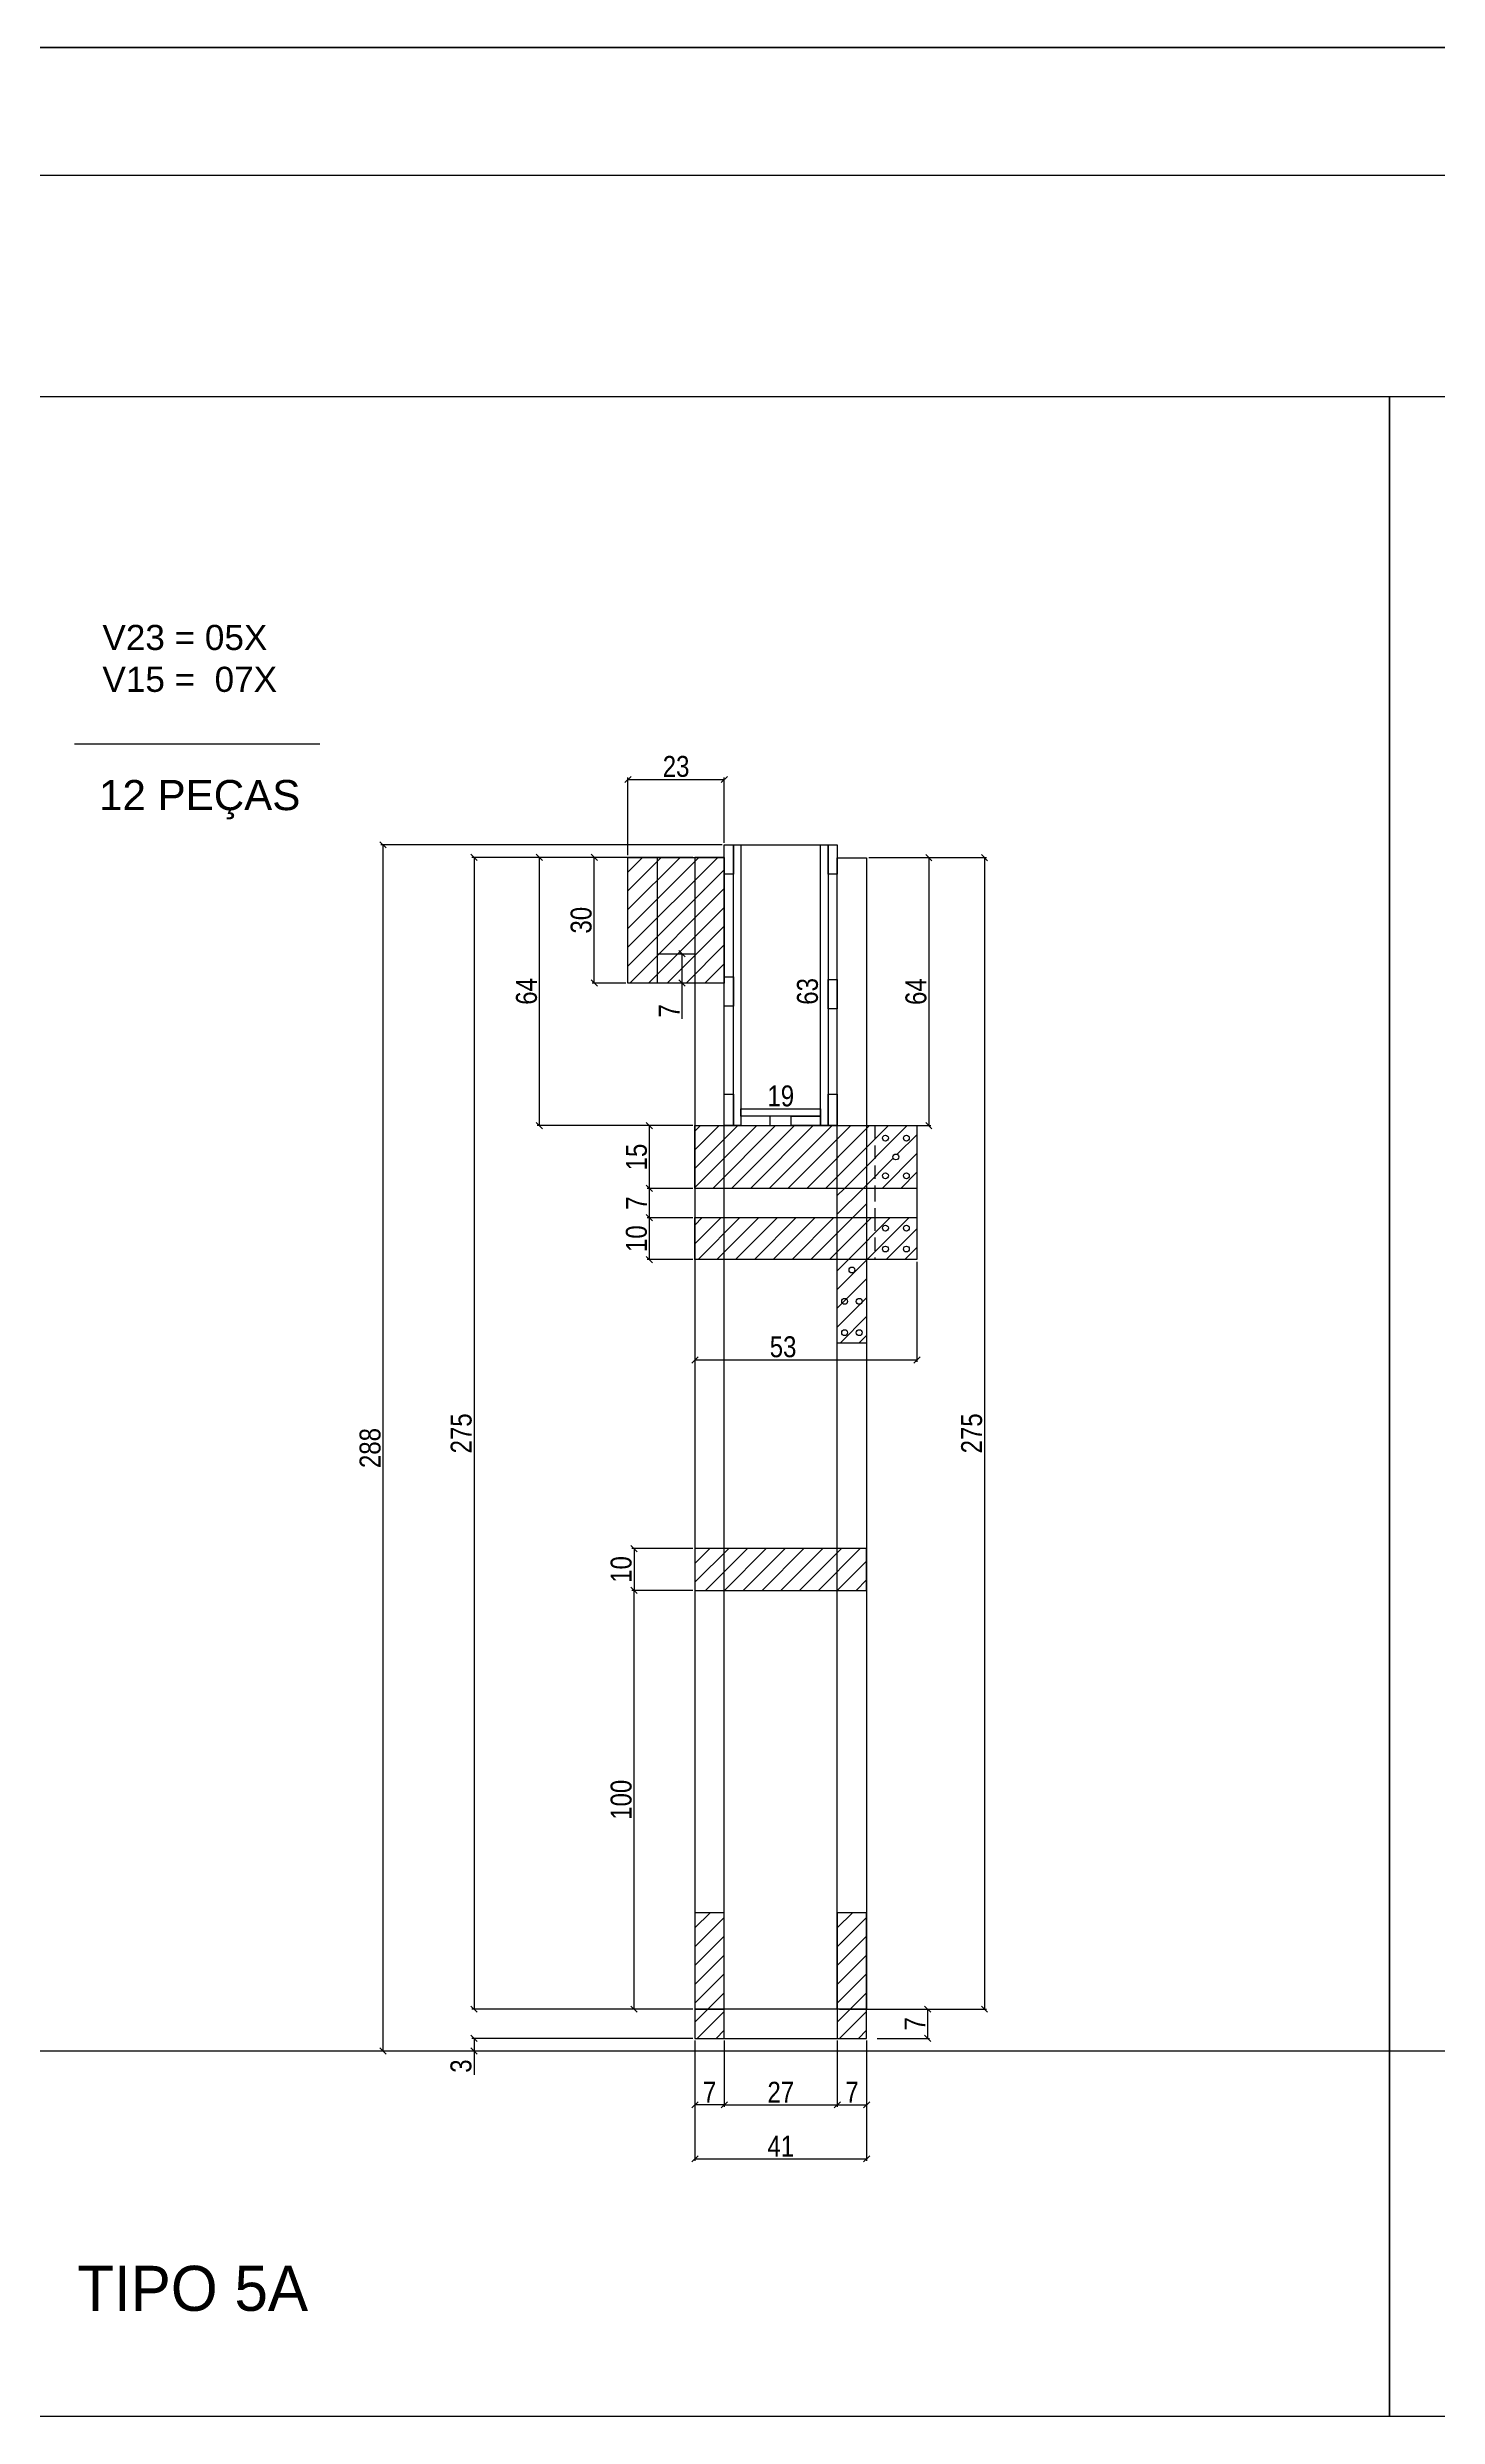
# Model space of a CAD drawing. Extents: x 23583 to 161354, y 153625 to 213918.
# Drawn here: x 32922 to 33586, y 212787 to 213918 of the extents above; entities that cross this region are included whole.
import ezdxf

# ---------------------------------------------------------------- set-up
doc = ezdxf.new("R2010")
doc.units = 0
doc.header["$PDMODE"] = 34
doc.header["$PDSIZE"] = 5
doc.linetypes.add('DASHED2', pattern=[9.525, 6.35, -3.175])
doc.layers.get('0').update_dxf_attribs({"linetype": 'CONTINUOUS'})
doc.layers.get('DEFPOINTS').update_dxf_attribs({"linetype": 'CONTINUOUS'})
for name, color, linetype in [('COTA', 241, 'CONTINUOUS'), ('detalhes', 4, 'CONTINUOUS'), ('HACHURA', 8, 'CONTINUOUS'), ('TIRAS REESCORAMENTO', 252, 'CONTINUOUS'), ('VIGAS', 3, 'CONTINUOUS')]:
    doc.layers.add(name, color=color, linetype=linetype)
doc.layers.add('FOLHA', color=255, linetype='CONTINUOUS', lineweight=40)
doc.styles.add('COTA TECNICA 2X', font='techl___.ttf', dxfattribs={"height": 10})
doc.styles.add('R80-50', font='arial.ttf', dxfattribs={"height": 10})
doc.styles.add('ROMAS860', font='ROMAS860.SHX', dxfattribs={"height": 8.5})
doc.dimstyles.new('SECAO', dxfattribs={"dimscale": 0.333333, "dimtxt": 5, "dimasz": 9, "dimexe": 3, "dimexo": 3, "dimgap": 3, "dimtad": 1, "dimdec": 1, "dimlfac": 0.5, "dimzin": 12, "dimdsep": 46, "dimtxsty": 'COTA TECNICA 2X', "dimblk1": 'OBLIQUE', "dimblk2": 'OBLIQUE', "dimsah": 1, "dimcen": 0.9, "dimclrd": 4, "dimclre": 4, "dimclrt": 240, "dimadec": 1, "dimazin": 3, "dimtfac": 1, "dimtdec": 1, "dimtmove": 0, "dimatfit": 3, "dimfxl": 1, "dimtolj": 1, "dimtzin": 12, "dimarcsym": 0})
pattern_1 = [(45, (9639.128, 15079.911), (-4.49012806, 4.49012806), [])]

# ---------------------------------------------------------------- blocks, each defined once
blk = doc.blocks.new('_Oblique')
at = {"color": 0, "linetype": 'ByBlock', "lineweight": -2}
blk.add_line((-0.5, -0.5), (0.5, 0.5), dxfattribs=at)
blk = doc.blocks.new('*D2880')
at = {"layer": 'DEFPOINTS', "color": 0, "transparency": 16777216}
for p in [(33231, 213531.3), (33125.5, 212981.2), (33231, 212981.2)]:
    blk.add_point(p, dxfattribs=at)
at = {"layer": 'detalhes', "color": 4, "lineweight": -2, "transparency": 16777216}
for p, q in [((33230, 213531.3), (33124.5, 213531.3)), ((33125.5, 213531.3), (33125.5, 212981.2)), ((33230, 212981.2), (33124.5, 212981.2))]:
    blk.add_line(p, q, dxfattribs=at)
at = {"layer": 'detalhes', "color": 4, "lineweight": -2, "transparency": 16777216, "xscale": 3, "yscale": 3, "zscale": 3}
for p, rotation in [((33125.5, 213531.3), 90), ((33125.5, 212981.2), 270)]:
    blk.add_blockref('_Oblique', p, dxfattribs=dict(at, rotation=rotation))
at = {"layer": 'detalhes', "color": 240, "transparency": 16777216, "insert": (33119.4, 213256.2), "char_height": 10, "attachment_point": 5, "rotation": 90, "style": 'COTA TECNICA 2X'}
blk.add_mtext('\\A1;275', dxfattribs=at)
blk = doc.blocks.new('*D2881')
at = {"layer": 'DEFPOINTS', "color": 0, "transparency": 16777216}
for p in [(33231, 212967.2), (33313, 212967.2), (33313, 212909.7)]:
    blk.add_point(p, dxfattribs=at)
at = {"layer": 'detalhes', "color": 4, "lineweight": -2, "transparency": 16777216}
for p, q in [((33231, 212966.2), (33231, 212908.7)), ((33313, 212966.2), (33313, 212908.7)), ((33231, 212909.7), (33313, 212909.7))]:
    blk.add_line(p, q, dxfattribs=at)
at = {"layer": 'detalhes', "color": 4, "lineweight": -2, "transparency": 16777216, "xscale": 3, "yscale": 3, "zscale": 3, "rotation": 180}
blk.add_blockref('_Oblique', (33231, 212909.7), dxfattribs=at)
at = {"layer": 'detalhes', "color": 4, "lineweight": -2, "transparency": 16777216, "xscale": 3, "yscale": 3, "zscale": 3}
blk.add_blockref('_Oblique', (33313, 212909.7), dxfattribs=at)
at = {"layer": 'detalhes', "color": 240, "transparency": 16777216, "insert": (33272, 212915.8), "char_height": 10, "attachment_point": 5, "style": 'COTA TECNICA 2X'}
blk.add_mtext('\\A1;41', dxfattribs=at)
blk = doc.blocks.new('*D2882')
at = {"layer": 'DEFPOINTS', "color": 0, "transparency": 16777216}
for p in [(33245, 212967.2), (33299, 212967.2), (33299, 212935.5)]:
    blk.add_point(p, dxfattribs=at)
at = {"layer": 'detalhes', "color": 4, "lineweight": -2, "transparency": 16777216}
for p, q in [((33245, 212966.2), (33245, 212934.5)), ((33299, 212966.2), (33299, 212934.5)), ((33245, 212935.5), (33299, 212935.5))]:
    blk.add_line(p, q, dxfattribs=at)
at = {"layer": 'detalhes', "color": 4, "lineweight": -2, "transparency": 16777216, "xscale": 3, "yscale": 3, "zscale": 3, "rotation": 180}
blk.add_blockref('_Oblique', (33245, 212935.5), dxfattribs=at)
at = {"layer": 'detalhes', "color": 4, "lineweight": -2, "transparency": 16777216, "xscale": 3, "yscale": 3, "zscale": 3}
blk.add_blockref('_Oblique', (33299, 212935.5), dxfattribs=at)
at = {"layer": 'detalhes', "color": 240, "transparency": 16777216, "insert": (33272, 212941.5), "char_height": 10, "attachment_point": 5, "style": 'COTA TECNICA 2X'}
blk.add_mtext('\\A1;27', dxfattribs=at)
blk = doc.blocks.new('*D2883')
at = {"layer": 'DEFPOINTS', "color": 0, "transparency": 16777216}
for p in [(33299, 212935.5), (33313, 212935.5), (33313, 212935.5)]:
    blk.add_point(p, dxfattribs=at)
at = {"layer": 'detalhes', "color": 4, "lineweight": -2, "transparency": 16777216}
blk.add_line((33299, 212935.5), (33313, 212935.5), dxfattribs=at)
at = {"layer": 'detalhes', "color": 4, "lineweight": -2, "transparency": 16777216, "xscale": 3, "yscale": 3, "zscale": 3, "rotation": 180}
blk.add_blockref('_Oblique', (33299, 212935.5), dxfattribs=at)
at = {"layer": 'detalhes', "color": 4, "lineweight": -2, "transparency": 16777216, "xscale": 3, "yscale": 3, "zscale": 3}
blk.add_blockref('_Oblique', (33313, 212935.5), dxfattribs=at)
at = {"layer": 'detalhes', "color": 240, "transparency": 16777216, "insert": (33306, 212941.5), "char_height": 10, "attachment_point": 5, "style": 'COTA TECNICA 2X'}
blk.add_mtext('\\A1;7', dxfattribs=at)
blk = doc.blocks.new('*D2884')
at = {"layer": 'DEFPOINTS', "color": 0, "transparency": 16777216}
for p in [(33231, 212935.5), (33231, 212935.5), (33245, 212935.5)]:
    blk.add_point(p, dxfattribs=at)
at = {"layer": 'detalhes', "color": 4, "lineweight": -2, "transparency": 16777216}
blk.add_line((33245, 212935.5), (33231, 212935.5), dxfattribs=at)
at = {"layer": 'detalhes', "color": 4, "lineweight": -2, "transparency": 16777216, "xscale": 3, "yscale": 3, "zscale": 3, "rotation": 180}
blk.add_blockref('_Oblique', (33231, 212935.5), dxfattribs=at)
at = {"layer": 'detalhes', "color": 4, "lineweight": -2, "transparency": 16777216, "xscale": 3, "yscale": 3, "zscale": 3}
blk.add_blockref('_Oblique', (33245, 212935.5), dxfattribs=at)
at = {"layer": 'detalhes', "color": 240, "transparency": 16777216, "insert": (33238, 212941.5), "char_height": 10, "attachment_point": 5, "style": 'COTA TECNICA 2X'}
blk.add_mtext('\\A1;7', dxfattribs=at)
blk = doc.blocks.new('*D2885')
at = {"layer": 'DEFPOINTS', "color": 0, "transparency": 16777216}
for p in [(33231, 213201.2), (33201.9, 213181.2), (33231, 213181.2)]:
    blk.add_point(p, dxfattribs=at)
at = {"layer": 'detalhes', "color": 4, "lineweight": -2, "transparency": 16777216}
for p, q in [((33230, 213201.2), (33200.9, 213201.2)), ((33201.9, 213201.2), (33201.9, 213181.2)), ((33230, 213181.2), (33200.9, 213181.2))]:
    blk.add_line(p, q, dxfattribs=at)
at = {"layer": 'detalhes', "color": 4, "lineweight": -2, "transparency": 16777216, "xscale": 3, "yscale": 3, "zscale": 3}
for p, rotation in [((33201.9, 213201.2), 90), ((33201.9, 213181.2), 270)]:
    blk.add_blockref('_Oblique', p, dxfattribs=dict(at, rotation=rotation))
at = {"layer": 'detalhes', "color": 240, "transparency": 16777216, "insert": (33195.8, 213191.2), "char_height": 10, "attachment_point": 5, "rotation": 90, "style": 'COTA TECNICA 2X'}
blk.add_mtext('\\A1;10', dxfattribs=at)
blk = doc.blocks.new('*D2886')
at = {"layer": 'DEFPOINTS', "color": 0, "transparency": 16777216}
for p in [(33156.7, 213531.3), (33231, 213531.3), (33231, 213403.2)]:
    blk.add_point(p, dxfattribs=at)
at = {"layer": 'detalhes', "color": 4, "lineweight": -2, "transparency": 16777216}
for p, q in [((33230, 213531.3), (33155.7, 213531.3)), ((33156.7, 213403.2), (33156.7, 213531.3)), ((33230, 213403.2), (33155.7, 213403.2))]:
    blk.add_line(p, q, dxfattribs=at)
at = {"layer": 'detalhes', "color": 4, "lineweight": -2, "transparency": 16777216, "xscale": 3, "yscale": 3, "zscale": 3}
for p, rotation in [((33156.7, 213531.3), 90), ((33156.7, 213403.2), 270)]:
    blk.add_blockref('_Oblique', p, dxfattribs=dict(at, rotation=rotation))
at = {"layer": 'detalhes', "color": 240, "transparency": 16777216, "insert": (33150.6, 213467.3), "char_height": 10, "attachment_point": 5, "rotation": 90, "style": 'COTA TECNICA 2X'}
blk.add_mtext('\\A1;64', dxfattribs=at)
blk = doc.blocks.new('*D2887')
at = {"layer": 'DEFPOINTS', "color": 0, "transparency": 16777216}
for p in [(33313, 213531.2), (33313, 213403.2), (33342.7, 213403.2)]:
    blk.add_point(p, dxfattribs=at)
at = {"layer": 'detalhes', "color": 4, "lineweight": -2, "transparency": 16777216}
for p, q in [((33314, 213531.2), (33343.7, 213531.2)), ((33342.7, 213531.2), (33342.7, 213403.2)), ((33314, 213403.2), (33343.7, 213403.2))]:
    blk.add_line(p, q, dxfattribs=at)
at = {"layer": 'detalhes', "color": 4, "lineweight": -2, "transparency": 16777216, "xscale": 3, "yscale": 3, "zscale": 3}
for p, rotation in [((33342.7, 213531.2), 90), ((33342.7, 213403.2), 270)]:
    blk.add_blockref('_Oblique', p, dxfattribs=dict(at, rotation=rotation))
at = {"layer": 'detalhes', "color": 240, "transparency": 16777216, "insert": (33336.6, 213467.2), "char_height": 10, "attachment_point": 5, "rotation": 90, "style": 'COTA TECNICA 2X'}
blk.add_mtext('\\A1;64', dxfattribs=at)
blk = doc.blocks.new('*D2888')
at = {"layer": 'DEFPOINTS', "color": 0, "transparency": 16777216}
for p in [(33245, 213537.3), (33082, 212961.2), (33231, 212961.2)]:
    blk.add_point(p, dxfattribs=at)
at = {"layer": 'detalhes', "color": 4, "lineweight": -2, "transparency": 16777216}
for p, q in [((33244, 213537.3), (33081, 213537.3)), ((33082, 213537.3), (33082, 212961.2)), ((33230, 212961.2), (33081, 212961.2))]:
    blk.add_line(p, q, dxfattribs=at)
at = {"layer": 'detalhes', "color": 4, "lineweight": -2, "transparency": 16777216, "xscale": 3, "yscale": 3, "zscale": 3}
for p, rotation in [((33082, 213537.3), 90), ((33082, 212961.2), 270)]:
    blk.add_blockref('_Oblique', p, dxfattribs=dict(at, rotation=rotation))
at = {"layer": 'detalhes', "color": 240, "transparency": 16777216, "insert": (33075.9, 213249.2), "char_height": 10, "attachment_point": 5, "rotation": 90, "style": 'COTA TECNICA 2X'}
blk.add_mtext('\\A1;288', dxfattribs=at)
blk = doc.blocks.new('*D2889')
at = {"layer": 'DEFPOINTS', "color": 0, "transparency": 16777216}
for p in [(33125.5, 212961.2), (33231, 212967.2), (33231, 212961.2)]:
    blk.add_point(p, dxfattribs=at)
at = {"layer": 'detalhes', "color": 4, "lineweight": -2, "transparency": 16777216}
for p, q in [((33230, 212967.2), (33124.5, 212967.2)), ((33230, 212961.2), (33124.5, 212961.2)), ((33125.5, 212967.2), (33125.5, 212961.2)), ((33125.5, 212961.2), (33125.5, 212949.9))]:
    blk.add_line(p, q, dxfattribs=at)
at = {"layer": 'detalhes', "color": 4, "lineweight": -2, "transparency": 16777216, "xscale": 3, "yscale": 3, "zscale": 3}
for p, rotation in [((33125.5, 212967.2), 90), ((33125.5, 212961.2), 270)]:
    blk.add_blockref('_Oblique', p, dxfattribs=dict(at, rotation=rotation))
at = {"layer": 'detalhes', "color": 240, "transparency": 16777216, "insert": (33119.3, 212954), "char_height": 10, "attachment_point": 5, "rotation": 90, "style": 'COTA TECNICA 2X'}
blk.add_mtext('\\A1;3', dxfattribs=at)
blk = doc.blocks.new('*D2893')
at = {"layer": 'DEFPOINTS', "color": 0, "transparency": 16777216}
for p in [(33268, 213537.3), (33291, 213537.3), (33268, 213411.2)]:
    blk.add_point(p, dxfattribs=at)
at = {"layer": 'detalhes', "color": 240, "transparency": 16777216, "insert": (33284.8, 213467.3), "char_height": 10, "attachment_point": 5, "rotation": 90, "style": 'COTA TECNICA 2X'}
blk.add_mtext('\\A1;63', dxfattribs=at)
blk = doc.blocks.new('*D2894')
at = {"layer": 'DEFPOINTS', "color": 0, "transparency": 16777216}
for p in [(33253, 213411.2), (33291, 213411.2), (33291, 213411.2)]:
    blk.add_point(p, dxfattribs=at)
at = {"layer": 'detalhes', "color": 240, "transparency": 16777216, "insert": (33272, 213417.3), "char_height": 10, "attachment_point": 5, "style": 'COTA TECNICA 2X'}
blk.add_mtext('\\A1;19', dxfattribs=at)
blk = doc.blocks.new('*D2895')
at = {"layer": 'DEFPOINTS', "color": 0, "transparency": 16777216}
for p in [(33201.9, 213181.2), (33231, 213181.2), (33230, 212981.2)]:
    blk.add_point(p, dxfattribs=at)
at = {"layer": 'detalhes', "color": 4, "lineweight": -2, "transparency": 16777216}
for p, q in [((33230, 213181.2), (33200.9, 213181.2)), ((33201.9, 212981.2), (33201.9, 213181.2)), ((33229, 212981.2), (33200.9, 212981.2))]:
    blk.add_line(p, q, dxfattribs=at)
at = {"layer": 'detalhes', "color": 4, "lineweight": -2, "transparency": 16777216, "xscale": 3, "yscale": 3, "zscale": 3}
for p, rotation in [((33201.9, 213181.2), 90), ((33201.9, 212981.2), 270)]:
    blk.add_blockref('_Oblique', p, dxfattribs=dict(at, rotation=rotation))
at = {"layer": 'detalhes', "color": 240, "transparency": 16777216, "insert": (33195.8, 213081.2), "char_height": 10, "attachment_point": 5, "rotation": 90, "style": 'COTA TECNICA 2X'}
blk.add_mtext('\\A1;100', dxfattribs=at)
blk = doc.blocks.new('*D2896')
at = {"layer": 'DEFPOINTS', "color": 0, "transparency": 16777216}
for p in [(33231, 213363.2), (33337, 213339.2), (33337, 213291.3)]:
    blk.add_point(p, dxfattribs=at)
at = {"layer": 'detalhes', "color": 4, "lineweight": -2, "transparency": 16777216}
for p, q in [((33231, 213362.2), (33231, 213290.3)), ((33337, 213338.2), (33337, 213290.3)), ((33231, 213291.3), (33337, 213291.3))]:
    blk.add_line(p, q, dxfattribs=at)
at = {"layer": 'detalhes', "color": 4, "lineweight": -2, "transparency": 16777216, "xscale": 3, "yscale": 3, "zscale": 3, "rotation": 180}
blk.add_blockref('_Oblique', (33231, 213291.3), dxfattribs=at)
at = {"layer": 'detalhes', "color": 4, "lineweight": -2, "transparency": 16777216, "xscale": 3, "yscale": 3, "zscale": 3}
blk.add_blockref('_Oblique', (33337, 213291.3), dxfattribs=at)
at = {"layer": 'detalhes', "color": 240, "transparency": 16777216, "insert": (33273.1, 213297.5), "char_height": 10, "attachment_point": 5, "style": 'COTA TECNICA 2X'}
blk.add_mtext('\\A1;53', dxfattribs=at)
blk = doc.blocks.new('*D2897')
at = {"layer": 'DEFPOINTS', "color": 0, "transparency": 16777216}
for p in [(33314, 213531.2), (33314, 212981.2), (33369.3, 212981.2)]:
    blk.add_point(p, dxfattribs=at)
at = {"layer": 'detalhes', "color": 4, "lineweight": -2, "transparency": 16777216}
for p, q in [((33315, 213531.2), (33370.3, 213531.2)), ((33369.3, 213531.2), (33369.3, 212981.2)), ((33315, 212981.2), (33370.3, 212981.2))]:
    blk.add_line(p, q, dxfattribs=at)
at = {"layer": 'detalhes', "color": 4, "lineweight": -2, "transparency": 16777216, "xscale": 3, "yscale": 3, "zscale": 3}
for p, rotation in [((33369.3, 213531.2), 90), ((33369.3, 212981.2), 270)]:
    blk.add_blockref('_Oblique', p, dxfattribs=dict(at, rotation=rotation))
at = {"layer": 'detalhes', "color": 240, "transparency": 16777216, "insert": (33363.2, 213256.2), "char_height": 10, "attachment_point": 5, "rotation": 90, "style": 'COTA TECNICA 2X'}
blk.add_mtext('\\A1;275', dxfattribs=at)
blk = doc.blocks.new('*D2898')
at = {"layer": 'DEFPOINTS', "color": 0, "transparency": 16777216}
for p in [(33299, 212981.2), (33317, 212967.2), (33342.1, 212967.2)]:
    blk.add_point(p, dxfattribs=at)
at = {"layer": 'detalhes', "color": 4, "lineweight": -2, "transparency": 16777216}
for p, q in [((33300, 212981.2), (33343.1, 212981.2)), ((33342.1, 212981.2), (33342.1, 212967.2)), ((33318, 212967.2), (33343.1, 212967.2))]:
    blk.add_line(p, q, dxfattribs=at)
at = {"layer": 'detalhes', "color": 4, "lineweight": -2, "transparency": 16777216, "xscale": 3, "yscale": 3, "zscale": 3}
for p, rotation in [((33342.1, 212981.2), 90), ((33342.1, 212967.2), 270)]:
    blk.add_blockref('_Oblique', p, dxfattribs=dict(at, rotation=rotation))
at = {"layer": 'detalhes', "color": 240, "transparency": 16777216, "insert": (33336.1, 212974.2), "char_height": 10, "attachment_point": 5, "rotation": 90, "style": 'COTA TECNICA 2X'}
blk.add_mtext('\\A1;7', dxfattribs=at)
blk = doc.blocks.new('*D2899')
at = {"layer": 'DEFPOINTS', "color": 0, "transparency": 16777216}
for p in [(33231, 213403.2), (33209.2, 213373.2), (33231, 213373.2)]:
    blk.add_point(p, dxfattribs=at)
at = {"layer": 'detalhes', "color": 4, "lineweight": -2, "transparency": 16777216}
for p, q in [((33230, 213403.2), (33208.2, 213403.2)), ((33209.2, 213403.2), (33209.2, 213373.2)), ((33230, 213373.2), (33208.2, 213373.2))]:
    blk.add_line(p, q, dxfattribs=at)
at = {"layer": 'detalhes', "color": 4, "lineweight": -2, "transparency": 16777216, "xscale": 3, "yscale": 3, "zscale": 3}
for p, rotation in [((33209.2, 213403.2), 90), ((33209.2, 213373.2), 270)]:
    blk.add_blockref('_Oblique', p, dxfattribs=dict(at, rotation=rotation))
at = {"layer": 'detalhes', "color": 240, "transparency": 16777216, "insert": (33203.1, 213388.2), "char_height": 10, "attachment_point": 5, "rotation": 90, "style": 'COTA TECNICA 2X'}
blk.add_mtext('\\A1;15', dxfattribs=at)
blk = doc.blocks.new('*D2900')
at = {"layer": 'DEFPOINTS', "color": 0, "transparency": 16777216}
for p in [(33231, 213359.2), (33209.2, 213339.2), (33231, 213339.2)]:
    blk.add_point(p, dxfattribs=at)
at = {"layer": 'detalhes', "color": 4, "lineweight": -2, "transparency": 16777216}
for p, q in [((33230, 213359.2), (33208.2, 213359.2)), ((33209.2, 213359.2), (33209.2, 213339.2)), ((33230, 213339.2), (33208.2, 213339.2))]:
    blk.add_line(p, q, dxfattribs=at)
at = {"layer": 'detalhes', "color": 4, "lineweight": -2, "transparency": 16777216, "xscale": 3, "yscale": 3, "zscale": 3}
for p, rotation in [((33209.2, 213359.2), 90), ((33209.2, 213339.2), 270)]:
    blk.add_blockref('_Oblique', p, dxfattribs=dict(at, rotation=rotation))
at = {"layer": 'detalhes', "color": 240, "transparency": 16777216, "insert": (33203.1, 213349.2), "char_height": 10, "attachment_point": 5, "rotation": 90, "style": 'COTA TECNICA 2X'}
blk.add_mtext('\\A1;10', dxfattribs=at)
blk = doc.blocks.new('*D2901')
at = {"layer": 'DEFPOINTS', "color": 0, "transparency": 16777216}
for p in [(33231, 213373.2), (33209.2, 213359.2), (33231, 213359.2)]:
    blk.add_point(p, dxfattribs=at)
at = {"layer": 'detalhes', "color": 4, "lineweight": -2, "transparency": 16777216}
for p, q in [((33230, 213373.2), (33208.2, 213373.2)), ((33209.2, 213373.2), (33209.2, 213359.2)), ((33230, 213359.2), (33208.2, 213359.2))]:
    blk.add_line(p, q, dxfattribs=at)
at = {"layer": 'detalhes', "color": 4, "lineweight": -2, "transparency": 16777216, "xscale": 3, "yscale": 3, "zscale": 3}
for p, rotation in [((33209.2, 213373.2), 90), ((33209.2, 213359.2), 270)]:
    blk.add_blockref('_Oblique', p, dxfattribs=dict(at, rotation=rotation))
at = {"layer": 'detalhes', "color": 240, "transparency": 16777216, "insert": (33203.1, 213366.2), "char_height": 10, "attachment_point": 5, "rotation": 90, "style": 'COTA TECNICA 2X'}
blk.add_mtext('\\A1;7', dxfattribs=at)
blk = doc.blocks.new('*D2891')
at = {"layer": 'DEFPOINTS', "color": 0, "transparency": 16777216}
for p in [(33182.9, 213531.3), (33199, 213531.3), (33199, 213471.3)]:
    blk.add_point(p, dxfattribs=at)
at = {"layer": 'detalhes', "color": 4, "lineweight": -2, "transparency": 16777216}
for p, q in [((33198, 213531.3), (33181.9, 213531.3)), ((33182.9, 213471.3), (33182.9, 213531.3)), ((33198, 213471.3), (33181.9, 213471.3))]:
    blk.add_line(p, q, dxfattribs=at)
at = {"layer": 'detalhes', "color": 4, "lineweight": -2, "transparency": 16777216, "xscale": 3, "yscale": 3, "zscale": 3}
for p, rotation in [((33182.9, 213531.3), 90), ((33182.9, 213471.3), 270)]:
    blk.add_blockref('_Oblique', p, dxfattribs=dict(at, rotation=rotation))
at = {"layer": 'detalhes', "color": 240, "transparency": 16777216, "insert": (33176.7, 213501.3), "char_height": 10, "attachment_point": 5, "rotation": 90, "style": 'COTA TECNICA 2X'}
blk.add_mtext('\\A1;30', dxfattribs=at)
blk = doc.blocks.new('*D2892')
at = {"layer": 'DEFPOINTS', "color": 0, "transparency": 16777216}
for p in [(33245, 213568.5), (33245, 213537.3), (33199, 213531.3)]:
    blk.add_point(p, dxfattribs=at)
at = {"layer": 'detalhes', "color": 4, "lineweight": -2, "transparency": 16777216}
for p, q in [((33199, 213532.3), (33199, 213569.5)), ((33199, 213568.5), (33245, 213568.5)), ((33245, 213538.3), (33245, 213569.5))]:
    blk.add_line(p, q, dxfattribs=at)
at = {"layer": 'detalhes', "color": 4, "lineweight": -2, "transparency": 16777216, "xscale": 3, "yscale": 3, "zscale": 3, "rotation": 180}
blk.add_blockref('_Oblique', (33199, 213568.5), dxfattribs=at)
at = {"layer": 'detalhes', "color": 4, "lineweight": -2, "transparency": 16777216, "xscale": 3, "yscale": 3, "zscale": 3}
blk.add_blockref('_Oblique', (33245, 213568.5), dxfattribs=at)
at = {"layer": 'detalhes', "color": 240, "transparency": 16777216, "insert": (33222, 213574.7), "char_height": 10, "attachment_point": 5, "style": 'COTA TECNICA 2X'}
blk.add_mtext('\\A1;23', dxfattribs=at)
blk = doc.blocks.new('*D2890')
at = {"layer": 'DEFPOINTS', "color": 0, "transparency": 16777216}
for p in [(33225.4, 213485.3), (33224.8, 213471.3), (33225.4, 213471.3)]:
    blk.add_point(p, dxfattribs=at)
at = {"layer": 'detalhes', "color": 4, "lineweight": -2, "transparency": 16777216}
for p, q in [((33224.4, 213485.3), (33223.8, 213485.3)), ((33224.8, 213485.3), (33224.8, 213471.3)), ((33224.4, 213471.3), (33223.8, 213471.3)), ((33224.8, 213471.3), (33224.8, 213454.2))]:
    blk.add_line(p, q, dxfattribs=at)
at = {"layer": 'detalhes', "color": 4, "lineweight": -2, "transparency": 16777216, "xscale": 3, "yscale": 3, "zscale": 3}
for p, rotation in [((33224.8, 213485.3), 90), ((33224.8, 213471.3), 270)]:
    blk.add_blockref('_Oblique', p, dxfattribs=dict(at, rotation=rotation))
at = {"layer": 'detalhes', "color": 240, "transparency": 16777216, "insert": (33218.7, 213458), "char_height": 10, "attachment_point": 5, "rotation": 90, "style": 'COTA TECNICA 2X'}
blk.add_mtext('\\A1;7', dxfattribs=at)

msp = doc.modelspace()

# ---------------------------------------------------------------- hatches: boundary and pattern name
at = {"layer": 'COTA'}
h = msp.add_hatch(dxfattribs=at)
h.set_pattern_fill('ANSI31', color=256, scale=2, style=0)
h.set_pattern_definition([(45, (13588.053, 208407.51), (-4.490128, 4.490128), [])])
h.paths.add_polyline_path([(33244.98, 213471.28), (33198.98, 213471.28), (33198.98, 213531.28), (33244.98, 213531.28)])
h = msp.add_hatch(dxfattribs=at)
h.set_pattern_fill('ANSI31', color=256, scale=2, style=0)
h.set_pattern_definition(pattern_1)
h.paths.add_polyline_path([(33336.98, 213403.23), (33230.98, 213403.23), (33230.98, 213373.23), (33336.98, 213373.23)])
edge = h.paths.add_edge_path(flags=16)
edge.add_arc((33321.98, 213379.23), 1.4, 0, 360)
edge = h.paths.add_edge_path(flags=16)
edge.add_arc((33326.98, 213388.23), 1.4, 0, 360)
edge = h.paths.add_edge_path(flags=16)
edge.add_arc((33321.98, 213397.23), 1.4, 0, 360)
edge = h.paths.add_edge_path(flags=16)
edge.add_arc((33331.98, 213379.23), 1.4, 0, 360)
edge = h.paths.add_edge_path(flags=16)
edge.add_arc((33331.98, 213397.23), 1.4, 0, 360)
h = msp.add_hatch(dxfattribs=at)
h.set_pattern_fill('ANSI31', color=256, scale=2, style=0)
h.set_pattern_definition(pattern_1)
h.paths.add_polyline_path([(33298.98, 213373.23), (33298.98, 213359.23), (33312.98, 213359.23), (33312.98, 213373.23)])
h = msp.add_hatch(dxfattribs=at)
h.set_pattern_fill('ANSI31', color=256, scale=2, style=0)
h.set_pattern_definition(pattern_1)
h.paths.add_polyline_path([(33336.98, 213359.23), (33230.98, 213359.23), (33230.98, 213339.23), (33336.98, 213339.23)])
edge = h.paths.add_edge_path(flags=16)
edge.add_arc((33321.98, 213354.23), 1.4, 0, 360)
edge = h.paths.add_edge_path(flags=16)
edge.add_arc((33321.98, 213344.23), 1.4, 0, 360)
edge = h.paths.add_edge_path(flags=16)
edge.add_arc((33331.98, 213354.23), 1.4, 0, 360)
edge = h.paths.add_edge_path(flags=16)
edge.add_arc((33331.98, 213344.23), 1.4, 0, 360)
h = msp.add_hatch(dxfattribs=at)
h.set_pattern_fill('ANSI31', color=256, scale=2, style=0)
h.set_pattern_definition(pattern_1)
h.paths.add_polyline_path([(33298.98, 213299.29), (33312.98, 213299.29), (33312.98, 213339.23), (33298.98, 213339.23)])
h = msp.add_hatch(dxfattribs=at)
h.set_pattern_fill('ANSI31', color=256, scale=2, style=0)
h.set_pattern_definition(pattern_1)
h.paths.add_polyline_path([(33312.98, 213201.21), (33230.98, 213201.21), (33230.98, 213181.21), (33312.98, 213181.21)])
h = msp.add_hatch(dxfattribs=at)
h.set_pattern_fill('ANSI31', color=256, scale=2, style=0)
h.set_pattern_definition([(45, (13386.762, 207158.0003), (-4.490128, 4.490128), [])])
h.paths.add_polyline_path([(33230.98, 212967.19), (33244.98, 212967.19), (33244.98, 213027.19), (33230.98, 213027.19)])
h = msp.add_hatch(dxfattribs=at)
h.set_pattern_fill('ANSI31', color=256, scale=2, style=0)
h.set_pattern_definition([(45, (13454.762, 207158.0003), (-4.490128, 4.490128), [])])
h.paths.add_polyline_path([(33298.98, 212967.19), (33312.98, 212967.19), (33312.98, 213027.19), (33298.98, 213027.19)])

# ---------------------------------------------------------------- linework, layer by layer
at = {"color": 30}
msp.add_line((29670.84, 213857.22), (35029.57, 213857.22), dxfattribs=at)
at = {"linetype": 'Continuous'}
for p, q in [((33212.98, 213531.28), (33212.98, 213471.28)), ((33212.98, 213485.28), (33230.98, 213485.28)), ((33336.98, 213373.23), (33336.98, 213359.23))]:
    msp.add_line(p, q, dxfattribs=at)
msp.add_line((33312.98, 213299.29), (33298.98, 213299.29))
for points in [[(33244.98, 213471.28), (33198.98, 213471.28), (33198.98, 213531.28), (33244.98, 213531.28)], [(33230.98, 212981.19), (33244.98, 212981.19), (33244.98, 213531.28), (33230.98, 213531.28)], [(33312.98, 212981.19), (33298.98, 212981.19), (33298.98, 213531.16), (33312.98, 213531.16)], [(33336.98, 213373.23), (33230.98, 213373.23), (33230.98, 213403.23), (33336.98, 213403.23)], [(33336.98, 213339.23), (33230.98, 213339.23), (33230.98, 213359.23), (33336.98, 213359.23)], [(33230.98, 212967.19), (33244.98, 212967.19), (33244.98, 213027.19), (33230.98, 213027.19)], [(33298.98, 212967.19), (33312.98, 212967.19), (33312.98, 213027.19), (33298.98, 213027.19)]]:
    msp.add_lwpolyline(points, close=True, dxfattribs=at)
for points in [[(33230.98, 213181.21), (33312.98, 213181.21), (33312.98, 213201.21), (33230.98, 213201.21), (33230.98, 213181.21)], [(33252.98, 212967.19), (33312.98, 212967.19), (33312.98, 212981.19), (33230.98, 212981.19), (33230.98, 212967.19), (33252.98, 212967.19)]]:
    msp.add_lwpolyline(points, dxfattribs=at)
for centre in [(33321.98, 213397.23), (33331.98, 213397.23), (33326.98, 213388.23), (33321.98, 213379.23), (33331.98, 213379.23), (33321.98, 213354.23), (33331.98, 213354.23), (33321.98, 213344.23), (33331.98, 213344.23), (33305.98, 213334.23), (33302.48, 213319.26), (33309.48, 213319.26), (33302.48, 213304.29), (33309.48, 213304.29)]:
    msp.add_circle(centre, 1.4)
at = {"layer": 'COTA', "linetype": 'DASHED2'}
for p, q in [((33316.98, 213403.23), (33316.98, 213373.23)), ((33316.98, 213373.23), (33316.98, 213359.23)), ((33316.98, 213359.23), (33316.98, 213339.23))]:
    msp.add_line(p, q, dxfattribs=at)
at = {"layer": 'FOLHA'}
msp.add_line((29518.43, 213918.18), (35090.53, 213918.18), dxfattribs=at)
at = {"layer": 'HACHURA', "color": 7}
msp.add_line((32934.72, 213585.56), (33051.87, 213585.56), dxfattribs=at)
at = {"layer": 'TIRAS REESCORAMENTO', "linetype": 'ByBlock'}
for p, q in [((33252.98, 213537.28), (33290.98, 213537.28)), ((34975.73, 212961.19), (29767.28, 212961.19))]:
    msp.add_line(p, q, dxfattribs=at)
for points in [[(33244.98, 213537.28), (33249.38, 213537.28), (33249.38, 213523.28), (33244.98, 213523.28)], [(33294.58, 213537.28), (33298.98, 213537.28), (33298.98, 213523.28), (33294.58, 213523.28)], [(33244.98, 213474.25), (33249.38, 213474.25), (33249.38, 213460.25), (33244.98, 213460.25)], [(33294.58, 213472.99), (33298.98, 213472.99), (33298.98, 213458.99), (33294.58, 213458.99)], [(33244.98, 213418.23), (33249.38, 213418.23), (33249.38, 213403.23), (33244.98, 213403.23)], [(33290.98, 213407.63), (33252.98, 213407.63), (33252.98, 213411.23), (33290.98, 213411.23)], [(33294.58, 213418.23), (33298.98, 213418.23), (33298.98, 213403.23), (33294.58, 213403.23)], [(33266.94, 213403.23), (33266.94, 213407.63), (33252.98, 213407.63), (33252.98, 213403.23)], [(33277.02, 213403.23), (33277.02, 213407.63), (33290.98, 213407.63), (33290.98, 213403.23)]]:
    msp.add_lwpolyline(points, close=True, dxfattribs=at)
for points in [[(33252.98, 213403.23), (33249.38, 213403.23), (33249.38, 213537.28), (33252.98, 213537.28), (33252.98, 213403.23)], [(33294.58, 213403.23), (33290.98, 213403.23), (33290.98, 213537.28), (33294.58, 213537.28), (33294.58, 213403.23)]]:
    msp.add_lwpolyline(points, dxfattribs=at)
at = {"layer": 'VIGAS'}
for points in [[(33562.68, 212786.58), (32888.68, 212786.58), (32888.68, 213751.37), (33562.68, 213751.37)], [(34256.53, 212786.58), (33562.68, 212786.58), (33562.68, 213751.37), (34256.53, 213751.37)]]:
    msp.add_lwpolyline(points, close=True, dxfattribs=at)

# ---------------------------------------------------------------- texts
at = {"layer": 'COTA', "color": 5, "style": 'ROMAS860'}
msp.add_text('TIPO 5A', height=21.505, dxfattribs=at).set_placement((32935.97, 212837.1))
at = {"layer": 'VIGAS', "color": 7, "attachment_point": 1, "style": 'R80-50'}
for s, width, insert, char_height in [('V23 = 05X\\PV15 =  07X', 124.324, (32948.02, 213642.36), 12), ('12 PEÇAS', 162.221, (32946.4, 213568.27), 14.4)]:
    msp.add_mtext_dynamic_manual_height_columns(s, width=width, gutter_width=50, heights=[0], dxfattribs=dict(at, insert=insert, char_height=char_height))

# ---------------------------------------------------------------- dimensions: what is measured, and where the dimension line sits
at = {"layer": 'detalhes', "color": 3}
for base, p1, p2, picture, middle in [((33244.98, 213568.53), (33198.98, 213531.28), (33244.98, 213537.28), '*D2892', (33221.98, 213574.75)), ((33230.98, 212935.45), (33244.98, 212935.45), (33230.98, 212935.45), '*D2884', (33237.98, 212941.53))]:
    dim = msp.add_linear_dim(base=base, p1=p1, p2=p2, dimstyle='SECAO', dxfattribs=at)
    dim.commit()
    dim.dimension.update_dxf_attribs({"geometry": picture, "text_midpoint": middle})
for base, p1, p2, picture, middle in [((33081.99, 212961.19), (33244.98, 213537.28), (33230.98, 212961.19), '*D2888', (33075.89, 213249.24)), ((33125.49, 212981.19), (33230.98, 213531.28), (33230.98, 212981.19), '*D2880', (33119.38, 213256.24)), ((33156.72, 213531.28), (33230.98, 213403.23), (33230.98, 213531.28), '*D2886', (33150.62, 213467.26)), ((33182.94, 213531.28), (33198.98, 213471.28), (33198.98, 213531.28), '*D2891', (33176.72, 213501.28)), ((33342.73, 213403.23), (33312.98, 213531.16), (33312.98, 213403.23), '*D2887', (33336.63, 213467.2)), ((33369.28, 212981.19), (33313.98, 213531.16), (33313.98, 212981.19), '*D2897', (33363.17, 213256.18)), ((33209.21, 213373.23), (33230.98, 213403.23), (33230.98, 213373.23), '*D2899', (33203.1, 213388.23)), ((33209.21, 213359.23), (33230.98, 213373.23), (33230.98, 213359.23), '*D2901', (33203.14, 213366.23)), ((33209.21, 213339.23), (33230.98, 213359.23), (33230.98, 213339.23), '*D2900', (33203.11, 213349.23)), ((33201.88, 213181.21), (33230.98, 213201.21), (33230.98, 213181.21), '*D2885', (33195.78, 213191.21)), ((33201.88, 213181.21), (33229.98, 212981.19), (33230.98, 213181.21), '*D2895', (33195.78, 213081.2)), ((33342.13, 212967.19), (33298.98, 212981.19), (33317.04, 212967.19), '*D2898', (33336.05, 212974.19)), ((33125.49, 212961.19), (33230.98, 212967.19), (33230.98, 212961.19), '*D2889', (33119.27, 212954.03))]:
    dim = msp.add_linear_dim(base=base, p1=p1, p2=p2, angle=90, dimstyle='SECAO', dxfattribs=at)
    dim.commit()
    dim.dimension.update_dxf_attribs({"geometry": picture, "text_midpoint": middle})
dim = msp.add_linear_dim(base=(33290.98, 213537.28), p1=(33268.02, 213411.23), p2=(33268.02, 213537.28), angle=90, dimstyle='SECAO', override={"dimse1": 1, "dimse2": 1, "dimsd1": 1, "dimsd2": 1}, dxfattribs=at)
dim.commit()
dim.dimension.update_dxf_attribs({"geometry": '*D2893', "text_midpoint": (33290.98, 213467.33), "dimtype": 160})
dim = msp.add_linear_dim(base=(33224.79, 213471.28), p1=(33225.35, 213485.28), p2=(33225.35, 213471.28), angle=90, dimstyle='SECAO', dxfattribs=at)
dim.commit()
dim.dimension.update_dxf_attribs({"geometry": '*D2890', "text_midpoint": (33224.79, 213458.04), "dimtype": 160})
dim = msp.add_linear_dim(base=(33290.98, 213411.23), p1=(33252.98, 213411.23), p2=(33290.98, 213411.23), dimstyle='SECAO', override={"dimse1": 1, "dimse2": 1, "dimsd1": 1, "dimsd2": 1}, dxfattribs=at)
dim.commit()
dim.dimension.update_dxf_attribs({"geometry": '*D2894', "text_midpoint": (33271.98, 213411.23), "dimtype": 160})
for base, p1, p2, picture, middle in [((33336.98, 213291.31), (33230.98, 213363.23), (33336.98, 213339.23), '*D2896', (33273.11, 213291.31)), ((33312.98, 212909.73), (33230.98, 212967.19), (33312.98, 212967.19), '*D2881', (33271.98, 212909.73)), ((33298.98, 212935.45), (33244.98, 212967.19), (33298.98, 212967.19), '*D2882', (33271.98, 212935.45)), ((33312.98, 212935.45), (33298.98, 212935.45), (33312.98, 212935.45), '*D2883', (33305.98, 212935.45))]:
    dim = msp.add_linear_dim(base=base, p1=p1, p2=p2, dimstyle='SECAO', dxfattribs=at)
    dim.commit()
    dim.dimension.update_dxf_attribs({"geometry": picture, "text_midpoint": middle, "dimtype": 160})

doc.saveas('drawing.dxf')
